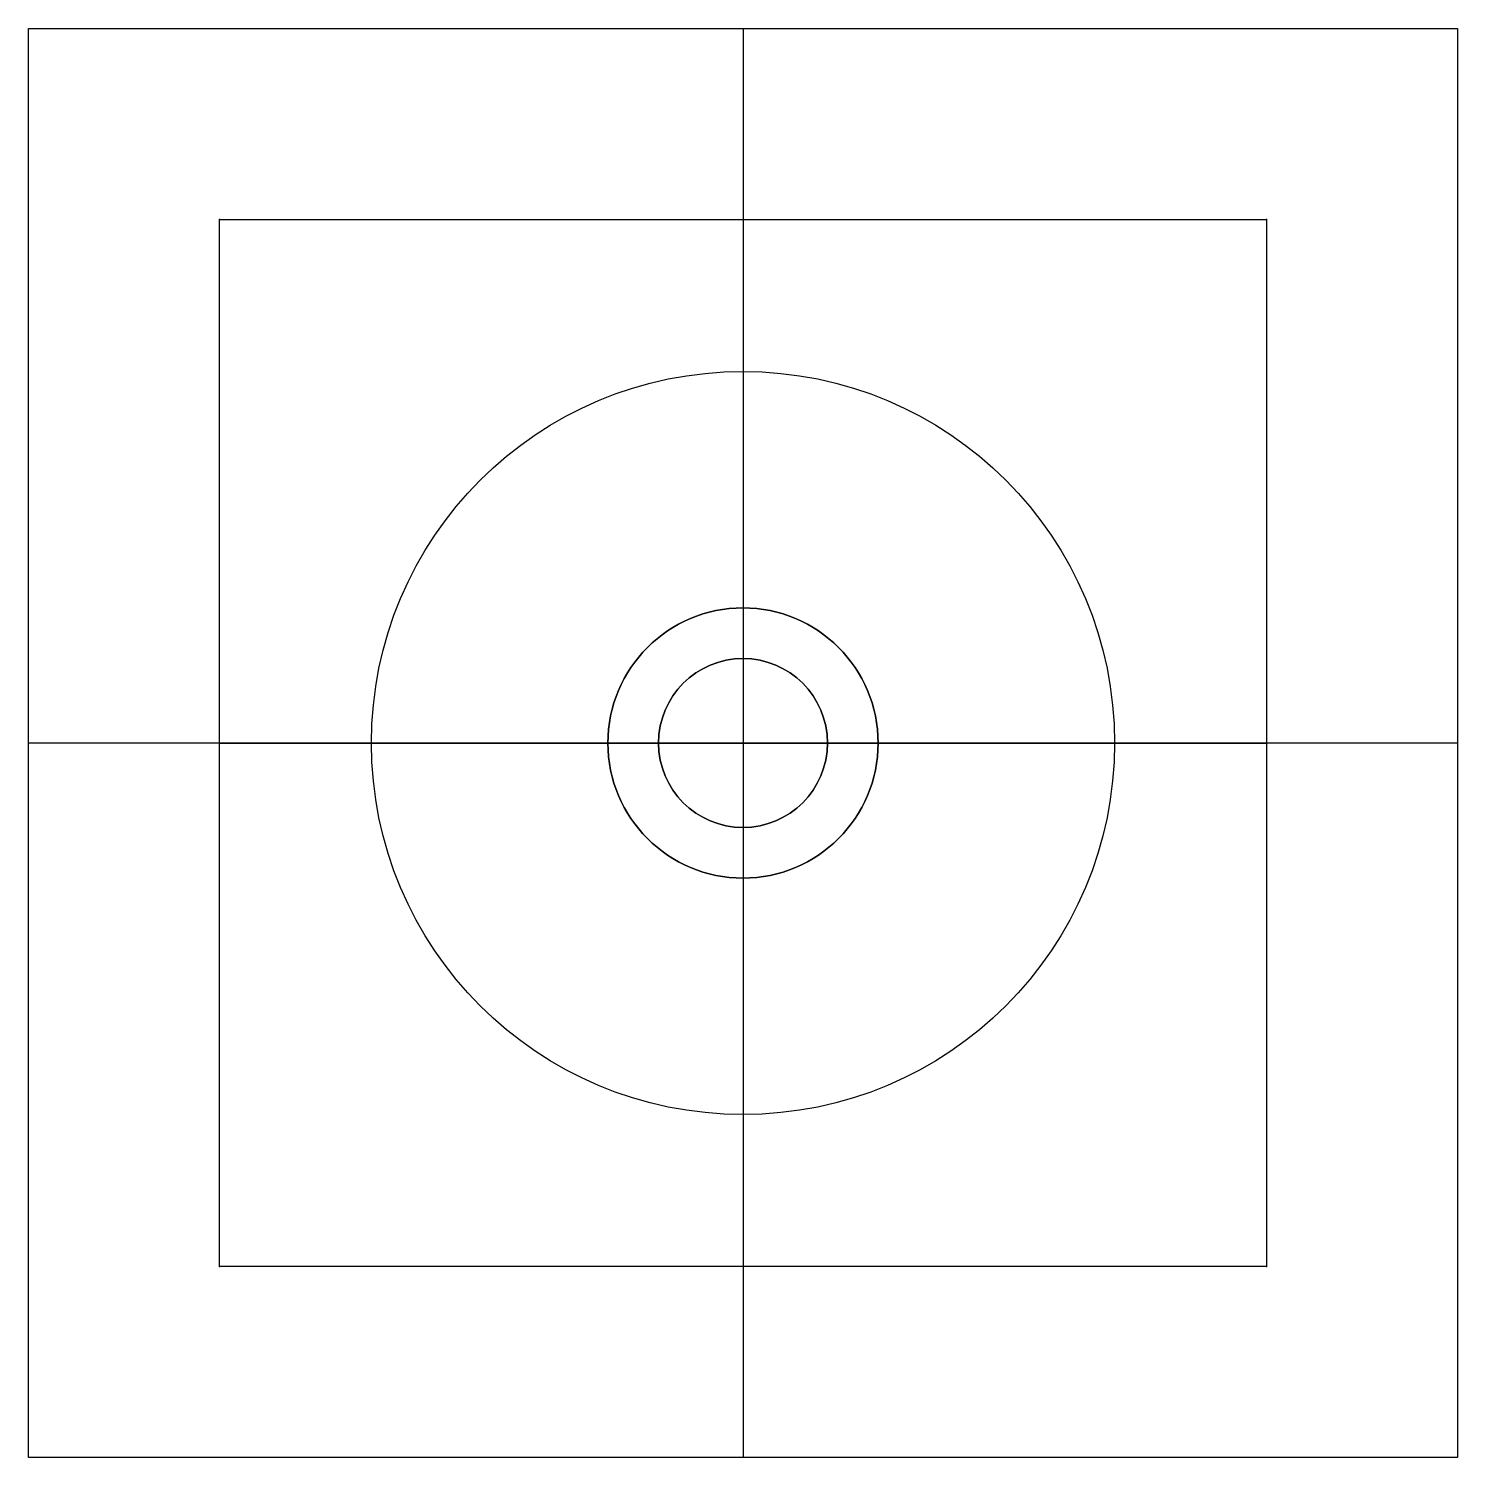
# Model space of a CAD drawing. Header units: centimetres. Extents: x -2.12 to 2.12, y -2.12 to 2.12.
import ezdxf

# ---------------------------------------------------------------- set-up
doc = ezdxf.new("R2010")
doc.units = ezdxf.units.CM
doc.header["$MEASUREMENT"] = 0
doc.layers.add('NEMA17 stepper motor v40 v4_Sketch2', color=7, linetype='Continuous')
doc.layers.add('NEMA17 stepper motor v40 v4_Top profile', color=7, linetype='Continuous')

msp = doc.modelspace()

# ---------------------------------------------------------------- linework, layer by layer
at = {"layer": 'NEMA17 stepper motor v40 v4_Sketch2'}
for p, q in [((-2.115, 2.115, -4.8), (2.115, 2.115, -4.8)), ((-2.115, -2.115, -4.8), (-2.115, 2.115, -4.8)), ((2.115, 2.115, -4.8), (2.115, -2.115, -4.8)), ((2.115, -2.115, -4.8), (-2.115, -2.115, -4.8))]:
    msp.add_line(p, q, dxfattribs=at)
at = {"layer": 'NEMA17 stepper motor v40 v4_Sketch2', "extrusion": (0, 0, -1)}
for radius in [0.4, 0.25]:
    msp.add_circle((0, 0, 4.8), radius, dxfattribs=at)
at = {"layer": 'NEMA17 stepper motor v40 v4_Sketch2'}
msp.add_point((0, 0, -4.8), dxfattribs=at)
at = {"layer": 'NEMA17 stepper motor v40 v4_Top profile'}
for p, q in [((-2.115, 2.115), (2.115, 2.115)), ((-2.115, -2.115), (-2.115, 2.115)), ((0, 2.115), (0, -2.115)), ((2.115, 2.115), (2.115, -2.115)), ((-1.55, 1.55), (1.55, 1.55)), ((-1.55, -1.55), (-1.55, 1.55)), ((0, 1.55), (0, -1.55)), ((1.55, 1.55), (1.55, -1.55)), ((2.115, 0), (-2.115, 0)), ((-1.55, 0), (1.55, 0)), ((1.55, -1.55), (-1.55, -1.55)), ((2.115, -2.115), (-2.115, -2.115))]:
    msp.add_line(p, q, dxfattribs=at)
for radius in [1.1, 0.4, 0.25]:
    msp.add_circle((0, 0), radius, dxfattribs=at)
for p in [(-1.55, 1.55), (1.55, 1.55), (0, 0), (0, 0), (0, 0), (-1.55, -1.55), (1.55, -1.55)]:
    msp.add_point(p, dxfattribs=at)

doc.saveas('drawing.dxf')
